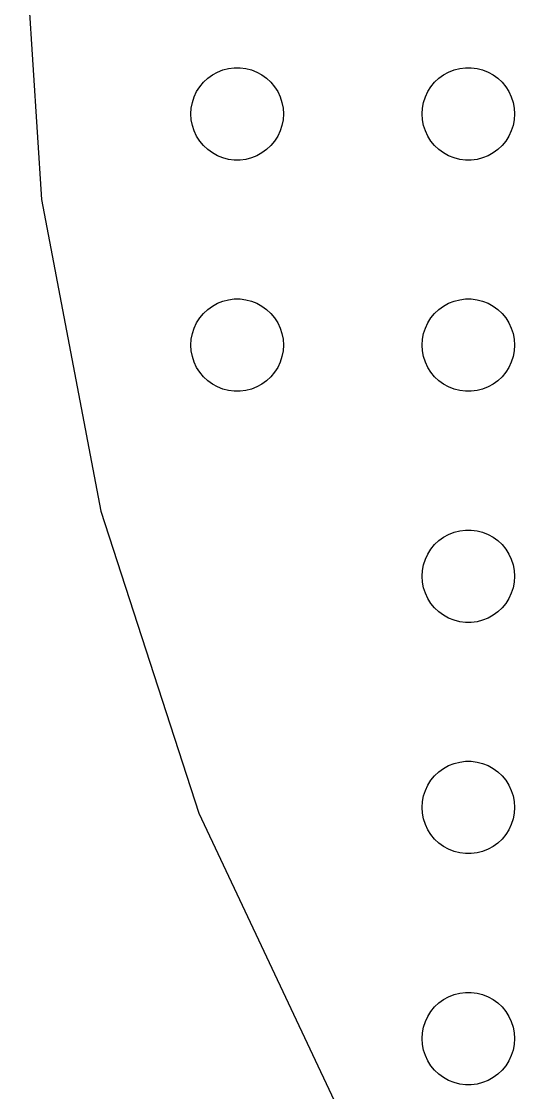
# Model space of a CAD drawing. Header units: metres. Extents: x -82 to 82, y -82 to 82.
# Drawn here: x -82 to -66, y -39.25 to -4.5 of the extents above; entities that cross this region are included whole.
import ezdxf

# ---------------------------------------------------------------- set-up
doc = ezdxf.new("R2010")
doc.units = ezdxf.units.M

msp = doc.modelspace()

# ---------------------------------------------------------------- linework, layer by layer
for p, q in [((-82, 0), (-81.3534, -10.2773)), ((-75.9561, -6.34422), (-75.8037, -6.23351)), ((-75.8037, -6.23351), (-75.6387, -6.14275)), ((-75.6387, -6.14275), (-75.4635, -6.07341)), ((-75.4635, -6.07341), (-75.2811, -6.02657)), ((-75.2811, -6.02657), (-75.0942, -6.00294)), ((-75.0942, -6.00294), (-74.9058, -6.00294)), ((-74.9058, -6.00294), (-74.7189, -6.02657)), ((-74.7189, -6.02657), (-74.5365, -6.07341)), ((-74.5365, -6.07341), (-74.3613, -6.14275)), ((-74.3613, -6.14275), (-74.1963, -6.23351)), ((-74.1963, -6.23351), (-74.0439, -6.34422)), ((-68.4561, -6.34422), (-68.3037, -6.23351)), ((-68.3037, -6.23351), (-68.1387, -6.14275)), ((-68.1387, -6.14275), (-67.9635, -6.07341)), ((-67.9635, -6.07341), (-67.7811, -6.02657)), ((-67.7811, -6.02657), (-67.5942, -6.00294)), ((-67.5942, -6.00294), (-67.4058, -6.00294)), ((-67.4058, -6.00294), (-67.2189, -6.02657)), ((-67.2189, -6.02657), (-67.0365, -6.07341)), ((-67.0365, -6.07341), (-66.8613, -6.14275)), ((-66.8613, -6.14275), (-66.6963, -6.23351)), ((-66.6963, -6.23351), (-66.5439, -6.34422)), ((-76.2135, -6.61832), (-76.0934, -6.47318)), ((-76.0934, -6.47318), (-75.9561, -6.34422)), ((-74.0439, -6.34422), (-73.9065, -6.47318)), ((-73.9065, -6.47318), (-73.7865, -6.61832)), ((-68.7135, -6.61832), (-68.5934, -6.47318)), ((-68.5934, -6.47318), (-68.4561, -6.34422)), ((-66.5439, -6.34422), (-66.4065, -6.47318)), ((-66.4065, -6.47318), (-66.2865, -6.61832)), ((-76.4529, -7.12695), (-76.3947, -6.9478)), ((-76.3947, -6.9478), (-76.3145, -6.77736)), ((-76.3145, -6.77736), (-76.2135, -6.61832)), ((-73.7865, -6.61832), (-73.6855, -6.77736)), ((-73.6855, -6.77736), (-73.6053, -6.9478)), ((-73.6053, -6.9478), (-73.5471, -7.12695)), ((-68.9529, -7.12695), (-68.8947, -6.9478)), ((-68.8947, -6.9478), (-68.8145, -6.77736)), ((-68.8145, -6.77736), (-68.7135, -6.61832)), ((-66.2865, -6.61832), (-66.1855, -6.77736)), ((-66.1855, -6.77736), (-66.1053, -6.9478)), ((-66.1053, -6.9478), (-66.0471, -7.12695)), ((-76.4882, -7.312), (-76.4529, -7.12695)), ((-73.5471, -7.12695), (-73.5118, -7.312)), ((-68.9882, -7.312), (-68.9529, -7.12695)), ((-66.0471, -7.12695), (-66.0118, -7.312)), ((-76.5, -7.5), (-76.4882, -7.312)), ((-76.4882, -7.68799), (-76.5, -7.5)), ((-73.5118, -7.312), (-73.5, -7.5)), ((-73.5, -7.5), (-73.5118, -7.68799)), ((-69, -7.5), (-68.9882, -7.312)), ((-68.9882, -7.68799), (-69, -7.5)), ((-66.0118, -7.312), (-66, -7.5)), ((-66, -7.5), (-66.0118, -7.68799)), ((-76.4529, -7.87303), (-76.4882, -7.68799)), ((-76.3947, -8.05219), (-76.4529, -7.87303)), ((-73.5471, -7.87303), (-73.6053, -8.05219)), ((-73.5118, -7.68799), (-73.5471, -7.87303)), ((-68.9529, -7.87303), (-68.9882, -7.68799)), ((-68.8947, -8.05219), (-68.9529, -7.87303)), ((-66.0471, -7.87303), (-66.1053, -8.05219)), ((-66.0118, -7.68799), (-66.0471, -7.87303)), ((-76.3145, -8.22263), (-76.3947, -8.05219)), ((-76.2135, -8.38167), (-76.3145, -8.22263)), ((-73.6855, -8.22263), (-73.7865, -8.38167)), ((-73.6053, -8.05219), (-73.6855, -8.22263)), ((-68.8145, -8.22263), (-68.8947, -8.05219)), ((-68.7135, -8.38167), (-68.8145, -8.22263)), ((-66.1855, -8.22263), (-66.2865, -8.38167)), ((-66.1053, -8.05219), (-66.1855, -8.22263)), ((-76.0934, -8.52681), (-76.2135, -8.38167)), ((-75.9561, -8.65576), (-76.0934, -8.52681)), ((-75.8037, -8.76648), (-75.9561, -8.65576)), ((-74.0439, -8.65576), (-74.1963, -8.76648)), ((-73.9065, -8.52681), (-74.0439, -8.65576)), ((-73.7865, -8.38167), (-73.9065, -8.52681)), ((-68.5934, -8.52681), (-68.7135, -8.38167)), ((-68.4561, -8.65576), (-68.5934, -8.52681)), ((-68.3037, -8.76648), (-68.4561, -8.65576)), ((-66.5439, -8.65576), (-66.6963, -8.76648)), ((-66.4065, -8.52681), (-66.5439, -8.65576)), ((-66.2865, -8.38167), (-66.4065, -8.52681)), ((-75.6387, -8.85724), (-75.8037, -8.76648)), ((-75.4635, -8.92657), (-75.6387, -8.85724)), ((-75.2811, -8.97342), (-75.4635, -8.92657)), ((-75.0942, -8.99704), (-75.2811, -8.97342)), ((-74.9058, -8.99704), (-75.0942, -8.99704)), ((-74.7189, -8.97342), (-74.9058, -8.99704)), ((-74.5365, -8.92657), (-74.7189, -8.97342)), ((-74.3613, -8.85724), (-74.5365, -8.92657)), ((-74.1963, -8.76648), (-74.3613, -8.85724)), ((-68.1387, -8.85724), (-68.3037, -8.76648)), ((-67.9635, -8.92657), (-68.1387, -8.85724)), ((-67.7811, -8.97342), (-67.9635, -8.92657)), ((-67.5942, -8.99704), (-67.7811, -8.97342)), ((-67.4058, -8.99704), (-67.5942, -8.99704)), ((-67.2189, -8.97342), (-67.4058, -8.99704)), ((-67.0365, -8.92657), (-67.2189, -8.97342)), ((-66.8613, -8.85724), (-67.0365, -8.92657)), ((-66.6963, -8.76648), (-66.8613, -8.85724)), ((-81.3534, -10.2773), (-79.4238, -20.3926)), ((-75.4635, -13.5734), (-75.2811, -13.5266)), ((-75.2811, -13.5266), (-75.0942, -13.5029)), ((-75.0942, -13.5029), (-74.9058, -13.5029)), ((-74.9058, -13.5029), (-74.7189, -13.5266)), ((-74.7189, -13.5266), (-74.5365, -13.5734)), ((-67.9635, -13.5734), (-67.7811, -13.5266)), ((-67.7811, -13.5266), (-67.5942, -13.5029)), ((-67.5942, -13.5029), (-67.4058, -13.5029)), ((-67.4058, -13.5029), (-67.2189, -13.5266)), ((-67.2189, -13.5266), (-67.0365, -13.5734)), ((-76.0934, -13.9732), (-75.9561, -13.8442)), ((-75.9561, -13.8442), (-75.8037, -13.7335)), ((-75.8037, -13.7335), (-75.6387, -13.6427)), ((-75.6387, -13.6427), (-75.4635, -13.5734)), ((-74.5365, -13.5734), (-74.3613, -13.6427)), ((-74.3613, -13.6427), (-74.1963, -13.7335)), ((-74.1963, -13.7335), (-74.0439, -13.8442)), ((-74.0439, -13.8442), (-73.9065, -13.9732)), ((-68.5934, -13.9732), (-68.4561, -13.8442)), ((-68.4561, -13.8442), (-68.3037, -13.7335)), ((-68.3037, -13.7335), (-68.1387, -13.6427)), ((-68.1387, -13.6427), (-67.9635, -13.5734)), ((-67.0365, -13.5734), (-66.8613, -13.6427)), ((-66.8613, -13.6427), (-66.6963, -13.7335)), ((-66.6963, -13.7335), (-66.5439, -13.8442)), ((-66.5439, -13.8442), (-66.4065, -13.9732)), ((-76.3145, -14.2774), (-76.2135, -14.1183)), ((-76.2135, -14.1183), (-76.0934, -13.9732)), ((-73.9065, -13.9732), (-73.7865, -14.1183)), ((-73.7865, -14.1183), (-73.6855, -14.2774)), ((-68.8145, -14.2774), (-68.7135, -14.1183)), ((-68.7135, -14.1183), (-68.5934, -13.9732)), ((-66.4065, -13.9732), (-66.2865, -14.1183)), ((-66.2865, -14.1183), (-66.1855, -14.2774)), ((-76.4529, -14.627), (-76.3947, -14.4478)), ((-76.3947, -14.4478), (-76.3145, -14.2774)), ((-73.6855, -14.2774), (-73.6053, -14.4478)), ((-73.6053, -14.4478), (-73.5471, -14.627)), ((-68.9529, -14.627), (-68.8947, -14.4478)), ((-68.8947, -14.4478), (-68.8145, -14.2774)), ((-66.1855, -14.2774), (-66.1053, -14.4478)), ((-66.1053, -14.4478), (-66.0471, -14.627)), ((-76.5, -15), (-76.4882, -14.812)), ((-76.4882, -14.812), (-76.4529, -14.627)), ((-73.5471, -14.627), (-73.5118, -14.812)), ((-73.5118, -14.812), (-73.5, -15)), ((-69, -15), (-68.9882, -14.812)), ((-68.9882, -14.812), (-68.9529, -14.627)), ((-66.0471, -14.627), (-66.0118, -14.812)), ((-66.0118, -14.812), (-66, -15)), ((-76.4882, -15.188), (-76.5, -15)), ((-76.4529, -15.373), (-76.4882, -15.188)), ((-73.5118, -15.188), (-73.5471, -15.373)), ((-73.5, -15), (-73.5118, -15.188)), ((-68.9882, -15.188), (-69, -15)), ((-68.9529, -15.373), (-68.9882, -15.188)), ((-66.0118, -15.188), (-66.0471, -15.373)), ((-66, -15), (-66.0118, -15.188)), ((-76.3947, -15.5522), (-76.4529, -15.373)), ((-76.3145, -15.7226), (-76.3947, -15.5522)), ((-73.6053, -15.5522), (-73.6855, -15.7226)), ((-73.5471, -15.373), (-73.6053, -15.5522)), ((-68.8947, -15.5522), (-68.9529, -15.373)), ((-68.8145, -15.7226), (-68.8947, -15.5522)), ((-66.1053, -15.5522), (-66.1855, -15.7226)), ((-66.0471, -15.373), (-66.1053, -15.5522)), ((-76.2135, -15.8817), (-76.3145, -15.7226)), ((-76.0934, -16.0268), (-76.2135, -15.8817)), ((-73.7865, -15.8817), (-73.9065, -16.0268)), ((-73.6855, -15.7226), (-73.7865, -15.8817)), ((-68.7135, -15.8817), (-68.8145, -15.7226)), ((-68.5934, -16.0268), (-68.7135, -15.8817)), ((-66.2865, -15.8817), (-66.4065, -16.0268)), ((-66.1855, -15.7226), (-66.2865, -15.8817)), ((-75.9561, -16.1558), (-76.0934, -16.0268)), ((-75.8037, -16.2665), (-75.9561, -16.1558)), ((-75.6387, -16.3572), (-75.8037, -16.2665)), ((-74.1963, -16.2665), (-74.3613, -16.3572)), ((-74.0439, -16.1558), (-74.1963, -16.2665)), ((-73.9065, -16.0268), (-74.0439, -16.1558)), ((-68.4561, -16.1558), (-68.5934, -16.0268)), ((-68.3037, -16.2665), (-68.4561, -16.1558)), ((-68.1387, -16.3572), (-68.3037, -16.2665)), ((-66.6963, -16.2665), (-66.8613, -16.3572)), ((-66.5439, -16.1558), (-66.6963, -16.2665)), ((-66.4065, -16.0268), (-66.5439, -16.1558)), ((-75.4635, -16.4266), (-75.6387, -16.3572)), ((-75.2811, -16.4734), (-75.4635, -16.4266)), ((-75.0942, -16.497), (-75.2811, -16.4734)), ((-74.9058, -16.497), (-75.0942, -16.497)), ((-74.7189, -16.4734), (-74.9058, -16.497)), ((-74.5365, -16.4266), (-74.7189, -16.4734)), ((-74.3613, -16.3572), (-74.5365, -16.4266)), ((-67.9635, -16.4266), (-68.1387, -16.3572)), ((-67.7811, -16.4734), (-67.9635, -16.4266)), ((-67.5942, -16.497), (-67.7811, -16.4734)), ((-67.4058, -16.497), (-67.5942, -16.497)), ((-67.2189, -16.4734), (-67.4058, -16.497)), ((-67.0365, -16.4266), (-67.2189, -16.4734)), ((-66.8613, -16.3572), (-67.0365, -16.4266)), ((-79.4238, -20.3926), (-76.2417, -30.1862)), ((-68.3037, -21.2335), (-68.1387, -21.1427)), ((-68.1387, -21.1427), (-67.9635, -21.0734)), ((-67.9635, -21.0734), (-67.7811, -21.0266)), ((-67.7811, -21.0266), (-67.5942, -21.003)), ((-67.5942, -21.003), (-67.4058, -21.003)), ((-67.4058, -21.003), (-67.2189, -21.0266)), ((-67.2189, -21.0266), (-67.0365, -21.0734)), ((-67.0365, -21.0734), (-66.8613, -21.1427)), ((-66.8613, -21.1427), (-66.6963, -21.2335)), ((-68.7135, -21.6183), (-68.5934, -21.4732)), ((-68.5934, -21.4732), (-68.4561, -21.3442)), ((-68.4561, -21.3442), (-68.3037, -21.2335)), ((-66.6963, -21.2335), (-66.5439, -21.3442)), ((-66.5439, -21.3442), (-66.4065, -21.4732)), ((-66.4065, -21.4732), (-66.2865, -21.6183)), ((-68.8947, -21.9478), (-68.8145, -21.7774)), ((-68.8145, -21.7774), (-68.7135, -21.6183)), ((-66.2865, -21.6183), (-66.1855, -21.7774)), ((-66.1855, -21.7774), (-66.1053, -21.9478)), ((-68.9882, -22.312), (-68.9529, -22.127)), ((-68.9529, -22.127), (-68.8947, -21.9478)), ((-66.1053, -21.9478), (-66.0471, -22.127)), ((-66.0471, -22.127), (-66.0118, -22.312)), ((-69, -22.5), (-68.9882, -22.312)), ((-68.9882, -22.688), (-69, -22.5)), ((-66.0118, -22.312), (-66, -22.5)), ((-66, -22.5), (-66.0118, -22.688)), ((-68.9529, -22.873), (-68.9882, -22.688)), ((-68.8947, -23.0522), (-68.9529, -22.873)), ((-66.0471, -22.873), (-66.1053, -23.0522)), ((-66.0118, -22.688), (-66.0471, -22.873)), ((-68.8145, -23.2226), (-68.8947, -23.0522)), ((-68.7135, -23.3817), (-68.8145, -23.2226)), ((-66.1855, -23.2226), (-66.2865, -23.3817)), ((-66.1053, -23.0522), (-66.1855, -23.2226)), ((-68.5934, -23.5268), (-68.7135, -23.3817)), ((-68.4561, -23.6558), (-68.5934, -23.5268)), ((-66.4065, -23.5268), (-66.5439, -23.6558)), ((-66.2865, -23.3817), (-66.4065, -23.5268)), ((-68.3037, -23.7665), (-68.4561, -23.6558)), ((-68.1387, -23.8572), (-68.3037, -23.7665)), ((-67.9635, -23.9266), (-68.1387, -23.8572)), ((-67.7811, -23.9734), (-67.9635, -23.9266)), ((-67.5942, -23.997), (-67.7811, -23.9734)), ((-67.2189, -23.9734), (-67.4058, -23.997)), ((-67.0365, -23.9266), (-67.2189, -23.9734)), ((-66.8613, -23.8572), (-67.0365, -23.9266)), ((-66.6963, -23.7665), (-66.8613, -23.8572)), ((-66.5439, -23.6558), (-66.6963, -23.7665)), ((-67.4058, -23.997), (-67.5942, -23.997)), ((-68.4561, -28.8442), (-68.3037, -28.7335)), ((-68.3037, -28.7335), (-68.1387, -28.6427)), ((-68.1387, -28.6427), (-67.9635, -28.5734)), ((-67.9635, -28.5734), (-67.7811, -28.5266)), ((-67.7811, -28.5266), (-67.5942, -28.503)), ((-67.5942, -28.503), (-67.4058, -28.503)), ((-67.4058, -28.503), (-67.2189, -28.5266)), ((-67.2189, -28.5266), (-67.0365, -28.5734)), ((-67.0365, -28.5734), (-66.8613, -28.6427)), ((-66.8613, -28.6427), (-66.6963, -28.7335)), ((-66.6963, -28.7335), (-66.5439, -28.8442)), ((-68.8145, -29.2774), (-68.7135, -29.1183)), ((-68.7135, -29.1183), (-68.5934, -28.9732)), ((-68.5934, -28.9732), (-68.4561, -28.8442)), ((-66.5439, -28.8442), (-66.4065, -28.9732)), ((-66.4065, -28.9732), (-66.2865, -29.1183)), ((-66.2865, -29.1183), (-66.1855, -29.2774)), ((-68.9529, -29.627), (-68.8947, -29.4478)), ((-68.8947, -29.4478), (-68.8145, -29.2774)), ((-66.1855, -29.2774), (-66.1053, -29.4478)), ((-66.1053, -29.4478), (-66.0471, -29.627)), ((-69, -30), (-68.9882, -29.812)), ((-68.9882, -29.812), (-68.9529, -29.627)), ((-66.0471, -29.627), (-66.0118, -29.812)), ((-66.0118, -29.812), (-66, -30)), ((-76.2417, -30.1862), (-71.8571, -39.5038)), ((-68.9882, -30.188), (-69, -30)), ((-68.9529, -30.373), (-68.9882, -30.188)), ((-66.0118, -30.188), (-66.0471, -30.373)), ((-66, -30), (-66.0118, -30.188)), ((-68.8947, -30.5522), (-68.9529, -30.373)), ((-68.8145, -30.7226), (-68.8947, -30.5522)), ((-66.1053, -30.5522), (-66.1855, -30.7226)), ((-66.0471, -30.373), (-66.1053, -30.5522)), ((-68.7135, -30.8817), (-68.8145, -30.7226)), ((-68.5934, -31.0268), (-68.7135, -30.8817)), ((-66.2865, -30.8817), (-66.4065, -31.0268)), ((-66.1855, -30.7226), (-66.2865, -30.8817)), ((-68.4561, -31.1558), (-68.5934, -31.0268)), ((-68.3037, -31.2665), (-68.4561, -31.1558)), ((-68.1387, -31.3572), (-68.3037, -31.2665)), ((-66.6963, -31.2665), (-66.8613, -31.3572)), ((-66.5439, -31.1558), (-66.6963, -31.2665)), ((-66.4065, -31.0268), (-66.5439, -31.1558)), ((-67.9635, -31.4266), (-68.1387, -31.3572)), ((-67.7811, -31.4734), (-67.9635, -31.4266)), ((-67.5942, -31.497), (-67.7811, -31.4734)), ((-67.4058, -31.497), (-67.5942, -31.497)), ((-67.2189, -31.4734), (-67.4058, -31.497)), ((-67.0365, -31.4266), (-67.2189, -31.4734)), ((-66.8613, -31.3572), (-67.0365, -31.4266)), ((-68.1387, -36.1428), (-67.9635, -36.0734)), ((-67.9635, -36.0734), (-67.7811, -36.0266)), ((-67.7811, -36.0266), (-67.5942, -36.003)), ((-67.5942, -36.003), (-67.4058, -36.003)), ((-67.4058, -36.003), (-67.2189, -36.0266)), ((-67.2189, -36.0266), (-67.0365, -36.0734)), ((-67.0365, -36.0734), (-66.8613, -36.1428)), ((-68.7135, -36.6183), (-68.5934, -36.4732)), ((-68.5934, -36.4732), (-68.4561, -36.3442)), ((-68.4561, -36.3442), (-68.3037, -36.2335)), ((-68.3037, -36.2335), (-68.1387, -36.1428)), ((-66.8613, -36.1428), (-66.6963, -36.2335)), ((-66.6963, -36.2335), (-66.5439, -36.3442)), ((-66.5439, -36.3442), (-66.4065, -36.4732)), ((-66.4065, -36.4732), (-66.2865, -36.6183)), ((-68.8947, -36.9478), (-68.8145, -36.7774)), ((-68.8145, -36.7774), (-68.7135, -36.6183)), ((-66.2865, -36.6183), (-66.1855, -36.7774)), ((-66.1855, -36.7774), (-66.1053, -36.9478)), ((-68.9882, -37.312), (-68.9529, -37.127)), ((-68.9529, -37.127), (-68.8947, -36.9478)), ((-66.1053, -36.9478), (-66.0471, -37.127)), ((-66.0471, -37.127), (-66.0118, -37.312)), ((-69, -37.5), (-68.9882, -37.312)), ((-68.9882, -37.688), (-69, -37.5)), ((-66.0118, -37.312), (-66, -37.5)), ((-66, -37.5), (-66.0118, -37.688)), ((-68.9529, -37.873), (-68.9882, -37.688)), ((-68.8947, -38.0522), (-68.9529, -37.873)), ((-66.0471, -37.873), (-66.1053, -38.0522)), ((-66.0118, -37.688), (-66.0471, -37.873)), ((-68.8145, -38.2226), (-68.8947, -38.0522)), ((-68.7135, -38.3817), (-68.8145, -38.2226)), ((-66.1855, -38.2226), (-66.2865, -38.3817)), ((-66.1053, -38.0522), (-66.1855, -38.2226)), ((-68.5934, -38.5268), (-68.7135, -38.3817)), ((-68.4561, -38.6558), (-68.5934, -38.5268)), ((-66.4065, -38.5268), (-66.5439, -38.6558)), ((-66.2865, -38.3817), (-66.4065, -38.5268)), ((-68.3037, -38.7665), (-68.4561, -38.6558)), ((-68.1387, -38.8572), (-68.3037, -38.7665)), ((-67.9635, -38.9266), (-68.1387, -38.8572)), ((-66.8613, -38.8572), (-67.0365, -38.9266)), ((-66.6963, -38.7665), (-66.8613, -38.8572)), ((-66.5439, -38.6558), (-66.6963, -38.7665)), ((-67.7811, -38.9734), (-67.9635, -38.9266)), ((-67.5942, -38.997), (-67.7811, -38.9734)), ((-67.4058, -38.997), (-67.5942, -38.997)), ((-67.2189, -38.9734), (-67.4058, -38.997)), ((-67.0365, -38.9266), (-67.2189, -38.9734))]:
    msp.add_line(p, q)

doc.saveas('drawing.dxf')
